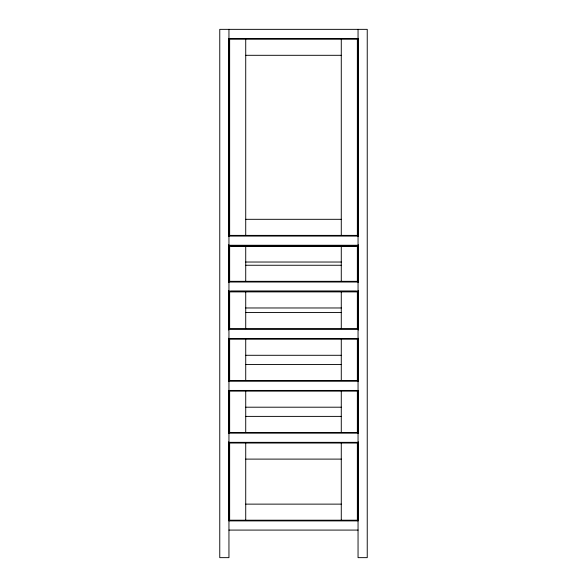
<?xml version="1.0" encoding="UTF-8"?>
<svg xmlns="http://www.w3.org/2000/svg" width="587" height="587" viewBox="0 0 587 587"><rect width="100%" height="100%" fill="white"/><g stroke="black" fill="none" stroke-linecap="round" stroke-linejoin="round"><path stroke-width="0.88" d="M228.952 38.537L358.048 38.537M245.726 55.303L341.274 55.303M245.726 219.311L341.274 219.311M228.725 236.077L358.275 236.077M228.952 245.263L358.048 245.263M230.566 246.18L356.434 246.18M245.726 262.029L341.274 262.029M245.726 265.251L341.274 265.251M228.952 282.017L358.048 282.017M228.952 291.203L358.048 291.203M245.726 307.97L341.274 307.97M245.726 312.563L341.274 312.563M228.952 329.329L358.048 329.329M228.952 338.523L358.048 338.523M245.726 355.289L341.274 355.289M245.726 364.476L341.274 364.476M228.952 381.242L358.048 381.242M228.952 390.428L358.048 390.428M245.726 407.202L341.274 407.202M245.726 416.388L341.274 416.388M228.952 433.155L358.048 433.155M228.952 442.341L358.048 442.341M245.726 459.107L341.274 459.107M245.726 504.13L341.274 504.13M228.952 520.896L358.048 520.896M228.952 530.083L358.048 530.083M358.275 38.515L358.275 236.517M358.275 244.764L358.275 282.347M358.275 290.602L358.275 330.011M358.275 338.266L358.275 381.345M358.275 390.516L358.275 433.595M358.275 441.85L358.275 520.676M358.048 29.35L358.048 557.65L367.235 557.65L367.235 29.35L219.765 29.35L219.765 557.65L228.952 557.65L228.952 29.35M356.434 291.203L230.566 291.203M341.274 39.226L341.274 235.387M341.274 245.953L341.274 281.327M341.274 291.893L341.274 328.647M341.274 339.213L341.274 380.552M341.274 391.118L341.274 432.465M341.274 443.031L341.274 520.207M245.726 39.226L245.726 235.387M245.726 245.953L245.726 281.327M245.726 291.893L245.726 328.647M245.726 339.213L245.726 380.552M245.726 391.118L245.726 432.465M245.726 443.031L245.726 520.207M228.725 38.515L228.725 236.517M228.725 244.764L228.725 282.347M228.725 290.602L228.725 330.011M228.725 338.266L228.725 381.345M228.725 390.516L228.725 433.595M228.725 441.85L228.725 520.676M357.358 39.226L229.642 39.226L229.642 235.387L357.358 235.387L357.358 39.226M357.358 245.953L229.642 245.953L229.642 281.327L357.358 281.327L357.358 245.953M357.358 291.893L229.642 291.893L229.642 328.647L357.358 328.647L357.358 291.893M357.358 339.213L229.642 339.213L229.642 380.552L357.358 380.552L357.358 339.213M357.358 391.118L229.642 391.118L229.642 432.465L357.358 432.465L357.358 391.118M357.358 443.031L229.642 443.031L229.642 520.207L357.358 520.207L357.358 443.031"/></g></svg>
